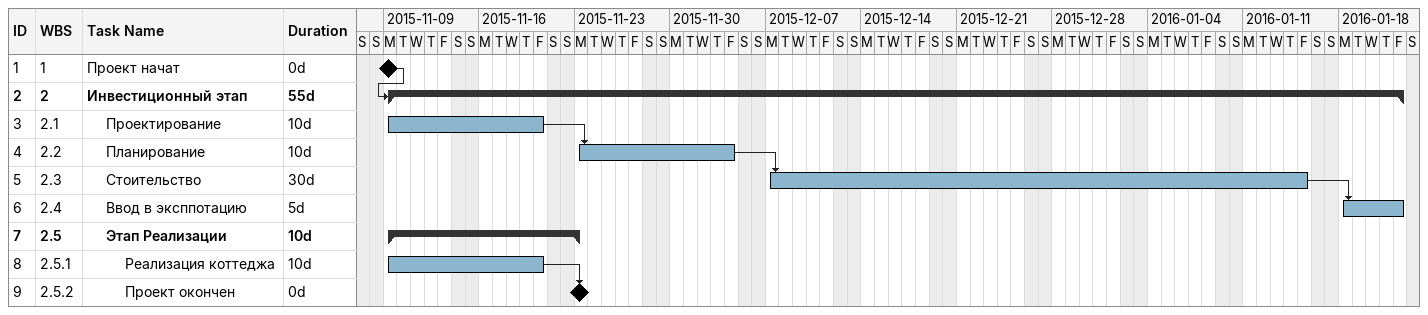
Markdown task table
| ID | WBS | Task | Duration | Start | Finish | Predecessors |
|---|---|---|---|---|---|---|
| 1 | 1 | Проект начат | 0d | 2015-11-09 | 2015-11-09 |  |
| 2 | 2 | **Инвестиционный этап** | 55d | 2015-11-09 | 2016-01-22 | 1 |
| 3 | 2.1 | Проектирование | 10d | 2015-11-09 | 2015-11-20 |  |
| 4 | 2.2 | Планирование | 10d | 2015-11-23 | 2015-12-04 | 3 |
| 5 | 2.3 | Стоительство | 30d | 2015-12-07 | 2016-01-15 | 4 |
| 6 | 2.4 | Ввод в эксппотацию | 5d | 2016-01-18 | 2016-01-22 | 5 |
| 7 | 2.5 | **Этап Реализации** | 10d | 2015-11-09 | 2015-11-23 |  |
| 8 | 2.5.1 | Реализация коттеджа | 10d | 2015-11-09 | 2015-11-20 |  |
| 9 | 2.5.2 | Проект окончен | 0d | 2015-11-23 | 2015-11-23 | 8 |
